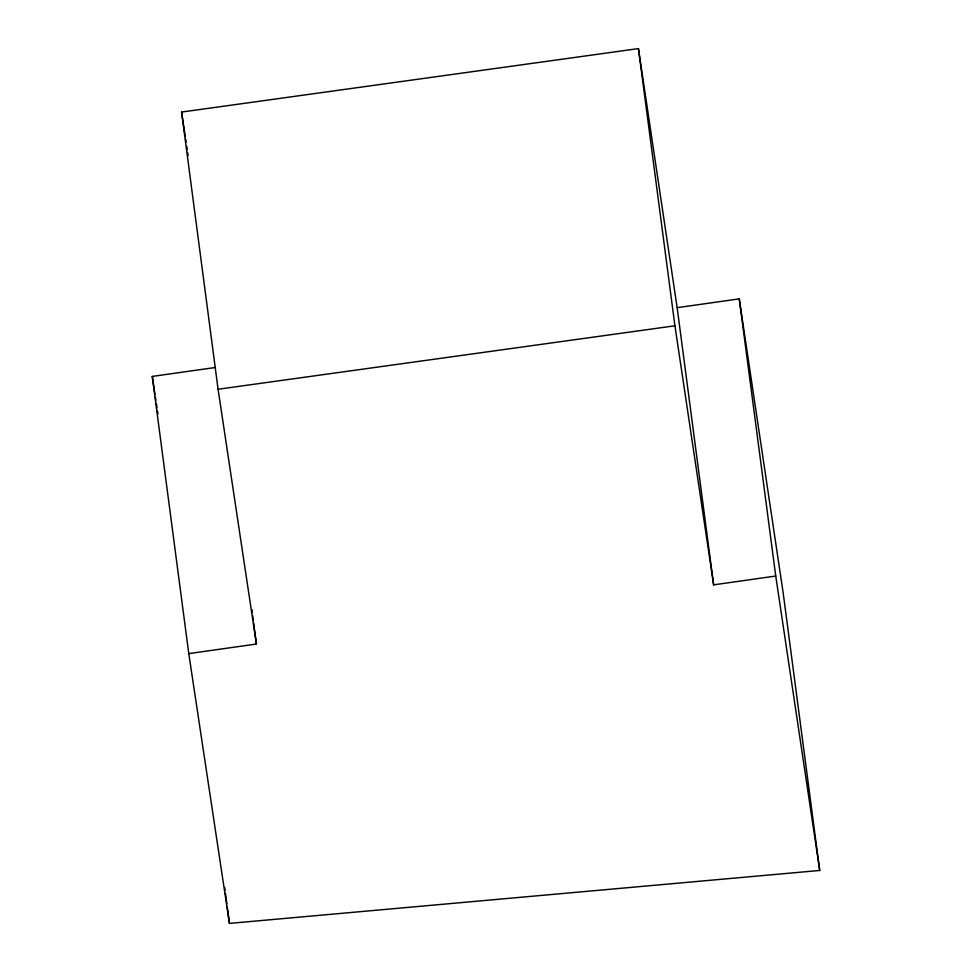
<?xml version="1.0" encoding="UTF-8"?>
<svg xmlns="http://www.w3.org/2000/svg" width="972" height="972" viewBox="0 0 972 972"><rect width="100%" height="100%" fill="white"/><g stroke="black" fill="none" stroke-linecap="round" stroke-linejoin="round"><path stroke-width="1.46" d="M739.255 298.866L775.741 576.044L713.642 584.852L677.156 307.674L739.255 298.866L783.225 593.285L819.724 870.462L229.441 923.4L188.775 653.609L152.276 376.419L215.407 367.489M188.775 653.609L256.414 644.035L253.643 623.052M256.414 644.035L218.08 389.25L181.582 112.059L638.434 48.6L677.156 307.674M218.08 389.25L674.933 325.79L713.642 584.852M181.582 112.059L185.19 136.031M185.64 139.032L186.089 142.034M186.77 146.529L187.219 149.53M187.669 152.519L188.118 155.52M152.276 376.419L154.985 394.401M155.447 397.402L155.897 400.403M156.346 403.404L157.027 407.9M157.476 410.889L157.926 413.89M775.741 576.044L819.724 870.462M638.434 48.6L674.933 325.79M251.87 609.566L252.27 612.567M252.659 615.568L253.255 620.063M224.702 887.436L225.091 890.437M225.492 893.438L226.877 903.924M227.266 906.925L229.441 923.4"/></g></svg>
